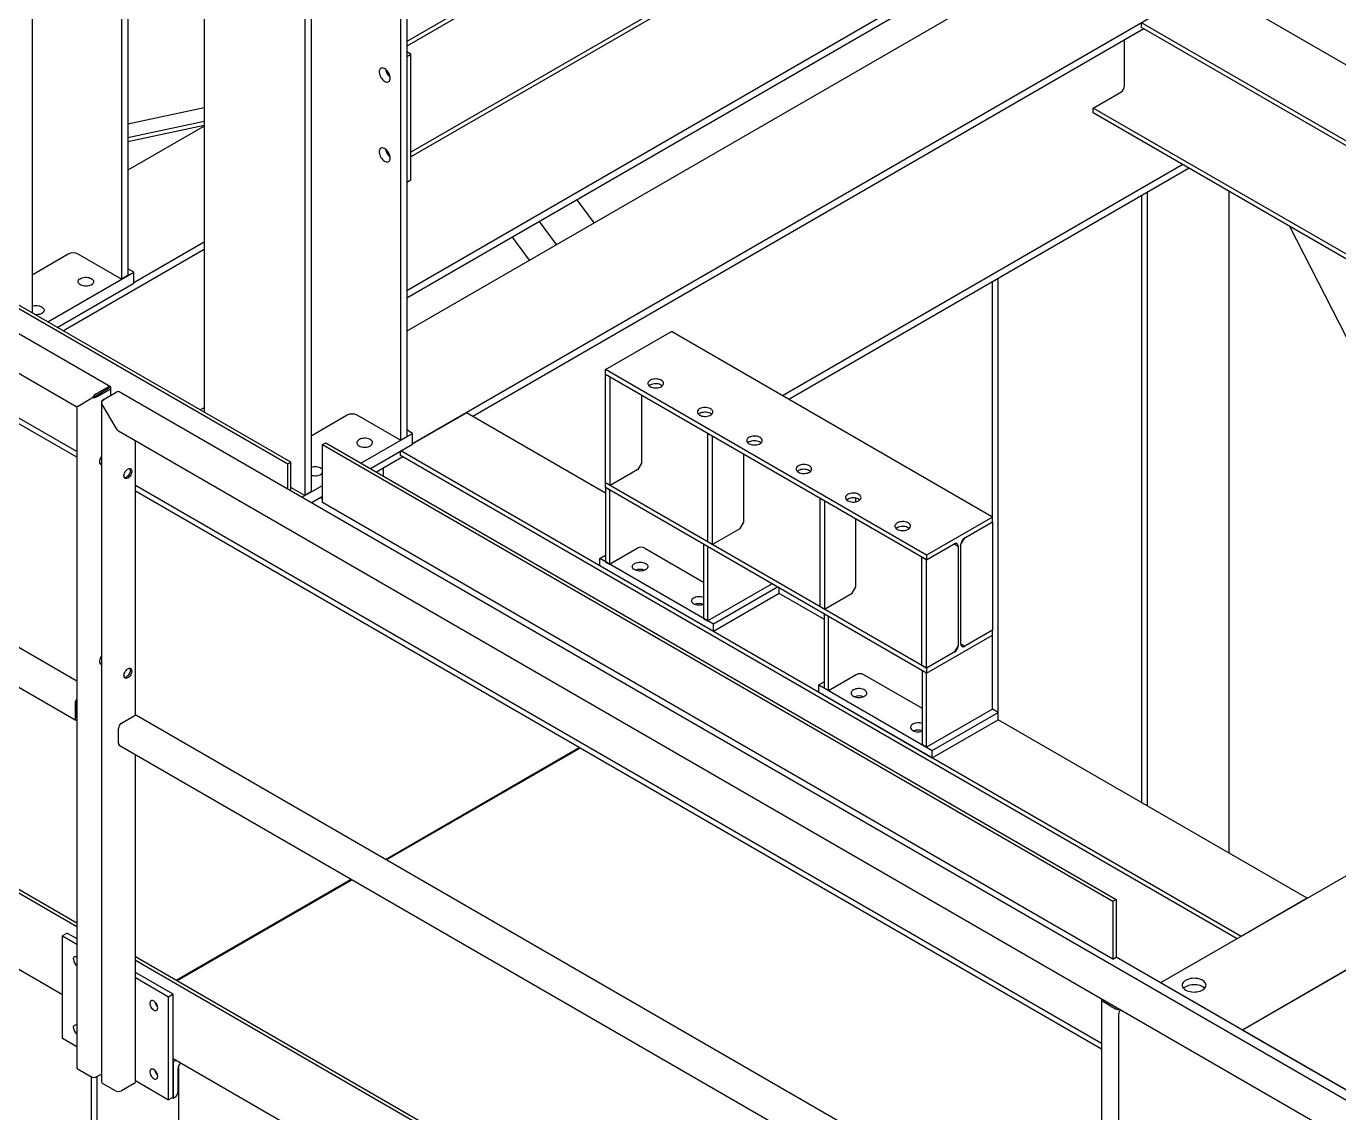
# Model space of a CAD drawing. Header units: millimetres. Extents: x 1293 to 41893, y 1011 to 26911.
# Drawn here: x 33650 to 35529, y 12776 to 14331 of the extents above; entities that cross this region are included whole.
import ezdxf

# ---------------------------------------------------------------- set-up
doc = ezdxf.new("R2010")
doc.units = ezdxf.units.MM
doc.header["$LTSCALE"] = 50
doc.layers.add('PASILLOS', color=2, linetype='Continuous')

msp = doc.modelspace()

# ---------------------------------------------------------------- linework, layer by layer
at = {"color": 7, "linetype": 'Continuous', "lineweight": 25}
for p, q in [((35300.4627838, 14947.3929774), (34194.4261557, 14308.8916228)), ((35300.4627838, 14940.5487323), (34194.4261557, 14302.0473778)), ((33658.3381785, 14782.2333838), (33658.3381785, 13920.5613917)), ((35300.4627838, 14785.4125104), (34200.4697973, 14150.4000759)), ((35300.4627838, 14778.5682653), (34200.4697973, 14143.5558308)), ((33786.358447, 14708.3288559), (33786.358447, 13968.6401407)), ((33795.2679925, 14703.1854848), (33795.2679925, 13973.7835118)), ((33904.5434881, 14639.0652456), (33904.5434881, 13778.4300918)), ((34048.5867963, 14555.9108138), (34048.5867963, 13659.1631389)), ((34185.5166102, 14494.0915948), (34185.5166102, 13738.2110379)), ((34194.4261557, 14499.2349659), (34194.4261557, 13743.354409)), ((35180.148565, 14463.3694531), (34194.4261557, 13894.3240186)), ((35056.3444999, 14449.7992296), (34194.4261557, 13952.2243606)), ((35056.3444999, 14439.1180592), (34194.4261557, 13941.5431903)), ((34057.4963417, 14422.2426549), (34057.4963417, 13664.30651)), ((35323.8387526, 14380.3222206), (34202.9269934, 13733.2336356)), ((35539.6275965, 14275.0784346), (35341.1391014, 14389.6634038)), ((35246.2868163, 14328.7081956), (35246.2868163, 14335.5524407)), ((36449.81261, 13640.7717889), (35246.2868163, 14335.5524407)), ((33722.3270671, 13721.9999245), (32671.1007929, 14328.8599352)), ((35249.6100512, 14326.789733), (34289.1705011, 13772.3397825)), ((36443.8846775, 13637.3496663), (35246.2868163, 14328.7081956)), ((35222.1299274, 14245.7887726), (35222.1299274, 14310.9257952)), ((34200.4697973, 14290.5808758), (34194.4261557, 14294.0697959)), ((34194.4261557, 14287.0919558), (34200.4697973, 14290.5808758)), ((34200.4697973, 14110.9418972), (34200.4697973, 14290.5808758)), ((35177.0490417, 14213.5420902), (35216.7417737, 14236.4562167)), ((34028.8352618, 13706.6779781), (33166.1649887, 14204.6869263)), ((33795.2679925, 14191.1412291), (33904.5434881, 14214.3178886)), ((36309.5182094, 13559.7815554), (35177.0490417, 14213.5420902)), ((35177.0490417, 14206.6978452), (35177.0490417, 14213.5420902)), ((36303.590277, 13556.3594328), (35177.0490417, 14206.6978452)), ((34024.3451337, 13704.0858824), (33161.6748607, 14202.0948306)), ((33795.2679925, 14171.4640221), (33904.5434881, 14194.6406816)), ((33795.2679925, 14165.8979163), (33904.5434881, 14189.0745758)), ((33904.5434881, 14187.8325317), (33795.2679925, 14124.7491309)), ((35305.296689, 14132.6620542), (34732.3113846, 13801.8846787)), ((34194.4261557, 14107.4529772), (34200.4697973, 14110.9418972)), ((35314.5478563, 14127.321469), (34741.5625518, 13796.5440935)), ((35254.1735318, 14092.4681134), (35254.1735318, 13215.2553908)), ((35371.2760717, 14094.5729674), (35371.2760717, 13147.6535335)), ((34462.7863823, 14049.2450799), (34438.4961474, 14082.4417974)), ((35246.2709064, 14087.9060249), (35246.2709064, 13219.8174793)), ((34408.9048456, 14018.1399308), (34384.6146107, 14051.3366483)), ((35755.2653672, 13464.1797859), (35458.5320885, 14044.201141)), ((33904.5434881, 14021.8347196), (33803.7688302, 13963.6587479)), ((34370.1340723, 13995.7580398), (34345.8438373, 14028.9547573)), ((33709.9364674, 14004.462904), (33658.3381785, 13974.6758459)), ((33904.5434881, 14011.1535492), (33702.9772218, 13894.7918205)), ((33786.358447, 13968.6401407), (33724.3048772, 14004.462904)), ((33680.8096203, 13907.5889044), (33803.7688302, 13978.5717454)), ((33803.7688302, 13978.5717454), (33795.2679925, 13983.4791745)), ((33803.7688302, 13963.0166429), (33803.7688302, 13978.5717454)), ((33694.282194, 13899.8113532), (33803.7688302, 13963.0166429)), ((33795.2679925, 13973.7835118), (33786.358447, 13968.6401407)), ((35032.5408108, 13964.5222669), (35032.5408108, 13628.5659202)), ((35040.4434362, 13969.0843555), (35040.4434362, 13349.009217)), ((34478.9674248, 13839.2690119), (34573.260114, 13893.7030228)), ((35032.8795218, 13628.3703864), (34573.260114, 13893.7030228)), ((34938.5868325, 13573.9363756), (34478.9674248, 13839.2690119)), ((34478.9674248, 13832.4247669), (34478.9674248, 13839.2690119)), ((34938.5868325, 13567.0921305), (34478.9674248, 13832.4247669)), ((34485.7026168, 13828.5366232), (34478.9674248, 13832.4247669)), ((34478.9674248, 13677.2885449), (34478.9674248, 13832.4247669)), ((34485.7026168, 13673.4004013), (34485.7026168, 13828.5366232)), ((34530.7835026, 13802.5119818), (34530.7835026, 13705.6470837)), ((33904.5434881, 13784.8786587), (33898.9582602, 13781.6543752)), ((34109.0946306, 13774.0338012), (34057.4963417, 13744.2467431)), ((34185.5166102, 13738.2110379), (34123.4630404, 13774.0338012)), ((34202.9269934, 13733.2336356), (34279.9193338, 13777.6803677)), ((34478.9674248, 13662.7723507), (34279.9193338, 13777.6803677)), ((34202.9269934, 13748.1426426), (34194.4261557, 13753.0500717)), ((36659.7321072, 13761.9557352), (35273.5256302, 12961.7157696)), ((34074.025042, 13731.9490748), (34078.51517, 13734.5411706)), ((34078.51517, 13734.5411706), (35209.8860199, 13081.4146811)), ((34128.940585, 13705.4311981), (34202.9269934, 13748.1426426)), ((34194.4261557, 13743.354409), (34185.5166102, 13738.2110379)), ((34202.9269934, 13732.5875401), (34202.9269934, 13748.1426426)), ((34631.9011865, 13744.1379854), (34625.1659944, 13748.0261291)), ((34625.1659944, 13748.0261291), (34625.1659944, 13592.8899071)), ((34631.9011865, 13744.1379854), (34631.9011865, 13589.0017635)), ((34074.025042, 13648.9885283), (34074.025042, 13731.9490748)), ((34074.025042, 13731.9490748), (35205.3958919, 13078.8225854)), ((34142.4131586, 13697.6536469), (34202.9269934, 13732.5875401)), ((34185.6266446, 13716.4021118), (34185.6266446, 13722.6002613)), ((35383.2245058, 13025.0435825), (34185.6266446, 13716.4021118)), ((35389.1524382, 13028.465705), (34186.1862403, 13722.9233091)), ((34676.9820722, 13621.2484459), (34676.9820722, 13718.1133441)), ((34028.8352618, 13706.6779781), (34024.3451337, 13704.0858824)), ((34024.3451337, 13668.1966881), (34024.3451337, 13704.0858824)), ((34028.8352618, 13665.6045924), (34028.8352618, 13706.6779781)), ((34188.9498794, 13714.4836491), (34151.1047301, 13692.6361095)), ((34161.4697556, 13686.6525076), (34161.4697556, 13698.6197113)), ((34525.3953489, 13696.3145278), (34485.7026168, 13673.4004013)), ((34530.7835026, 13705.6470837), (34525.3953489, 13696.3145278)), ((34938.5868325, 13411.9559086), (34478.9674248, 13677.2885449)), ((34478.9674248, 13670.4442998), (34478.9674248, 13677.2885449)), ((34485.7026168, 13673.4004013), (34478.9674248, 13677.2885449)), ((36776.834647, 13694.3538779), (35390.62817, 12894.1139123)), ((35189.0231554, 12875.2942953), (33806.2437364, 13673.5558625)), ((34048.5867963, 13659.1631389), (34028.8352618, 13670.565457)), ((34044.3933335, 13656.6231088), (34074.025042, 13673.72913)), ((34057.4963417, 13664.30651), (34048.5867963, 13659.1631389)), ((34938.5868325, 13405.1116635), (34478.9674248, 13670.4442998)), ((34484.8943938, 13667.0227334), (34478.9674248, 13670.4442998)), ((34478.9674248, 13670.4442998), (34478.9674248, 13564.2743973)), ((34484.8943938, 13667.0227334), (34484.8943938, 13560.8528309)), ((34057.8659071, 13648.8455575), (34074.025042, 13658.1740275)), ((34074.025042, 13654.1727198), (34070.5594324, 13656.1733737)), ((35205.3958919, 12995.8620389), (34074.025042, 13648.9885283)), ((34785.6530708, 13655.3789119), (34785.6530708, 13500.24269)), ((34785.6530708, 13655.3789119), (34792.3882629, 13651.4907683)), ((34792.3882629, 13651.4907683), (34792.3882629, 13496.3545464)), ((34837.4691486, 13650.2250138), (34837.4691486, 13655.4525983)), ((34671.5939185, 13611.91589), (34676.9820722, 13621.2484459)), ((34837.4691486, 13528.6012287), (34837.4691486, 13625.4661269)), ((35032.8795218, 13628.3703864), (34938.5868325, 13573.9363756)), ((34993.1867897, 13598.6120149), (35032.8795218, 13621.5261414)), ((35032.8795218, 13621.5261414), (35032.8795218, 13628.3703864)), ((35032.8795218, 13621.5261414), (35032.8795218, 13466.3899194)), ((34631.9011865, 13589.0017635), (34671.5939185, 13611.91589)), ((34484.8943938, 13560.8528309), (34524.5871258, 13583.7669574)), ((34535.3634332, 13583.7669574), (34619.2390254, 13535.3466087)), ((34625.1659944, 13586.0456621), (34619.2390254, 13589.4672284)), ((34619.2390254, 13589.4672284), (34619.2390254, 13483.2973259)), ((34631.9011865, 13589.0017635), (34625.1659944, 13592.8899071)), ((34625.1659944, 13586.0456621), (34625.1659944, 13479.8757595)), ((34938.5868325, 13567.0921305), (34978.2795646, 13590.006257)), ((34978.2795646, 13590.006257), (34983.6677183, 13586.8947309)), ((34983.6677183, 13586.8947309), (34983.6677183, 13444.2025909)), ((34987.7986361, 13589.279459), (34993.1867897, 13598.6120149)), ((34987.7986361, 13446.587319), (34987.7986361, 13589.279459)), ((34470.7494297, 13569.0185448), (34478.9674248, 13573.7626924)), ((34633.3839894, 13475.131612), (34470.7494297, 13569.0185448)), ((34470.7494297, 13558.6484765), (34470.7494297, 13569.0185448)), ((34931.8516404, 13415.8440522), (34931.8516404, 13570.9802741)), ((34931.8516404, 13570.9802741), (34938.5868325, 13567.0921305)), ((34938.5868325, 13573.9363756), (34938.5868325, 13567.0921305)), ((34938.5868325, 13411.9559086), (34938.5868325, 13567.0921305)), ((34633.3839894, 13464.7615437), (34470.7494297, 13558.6484765)), ((34478.9674248, 13564.2743973), (34484.8943938, 13560.8528309)), ((34625.1659944, 13479.8757595), (34717.1217907, 13532.9607108)), ((34725.3397857, 13528.2165633), (34633.3839894, 13475.131612)), ((34727.6766787, 13519.1955545), (34727.6766787, 13526.8675037)), ((34832.0809949, 13519.2686728), (34837.4691486, 13528.6012287)), ((34727.6766787, 13519.1955545), (34633.3839894, 13464.7615437)), ((34792.3882629, 13481.8383522), (34727.6766787, 13519.1955545)), ((34792.3882629, 13496.3545464), (34832.0809949, 13519.2686728)), ((34785.6530708, 13500.24269), (34792.3882629, 13496.3545464)), ((34798.3152319, 13486.0887349), (34792.3882629, 13489.5103013)), ((34792.3882629, 13383.3403988), (34792.3882629, 13489.5103013)), ((34619.2390254, 13483.2973259), (34625.1659944, 13479.8757595)), ((34633.3839894, 13464.7615437), (34633.3839894, 13475.131612)), ((34798.3152319, 13379.9188324), (34798.3152319, 13486.0887349)), ((34938.5868325, 13405.1116635), (35032.8795218, 13459.5456743)), ((35032.8795218, 13466.3899194), (34993.1867897, 13443.475793)), ((35032.8795218, 13459.5456743), (35032.8795218, 13466.3899194)), ((35032.8795218, 13353.3757718), (35032.8795218, 13459.5456743)), ((34978.2795646, 13434.8700351), (34938.5868325, 13411.9559086)), ((34983.6677183, 13444.2025909), (34978.2795646, 13434.8700351)), ((34993.1867897, 13443.475793), (34987.7986361, 13446.587319)), ((34987.7986361, 13446.5863078), (34993.1867897, 13443.475793)), ((34931.8516404, 13415.8440522), (34938.5868325, 13411.9559086)), ((34838.007964, 13402.8329588), (34798.3152319, 13379.9188324)), ((34932.6598635, 13354.4126101), (34848.7842713, 13402.8329588)), ((34938.5868325, 13405.1116635), (34932.6598635, 13408.5332299)), ((34932.6598635, 13302.3633274), (34932.6598635, 13408.5332299)), ((34938.5868325, 13411.9559086), (34938.5868325, 13405.1116635)), ((34938.5868325, 13298.941761), (34938.5868325, 13405.1116635)), ((34792.3882629, 13392.8286938), (34784.1702679, 13388.0845463)), ((34784.1702679, 13388.0845463), (34946.8048275, 13294.1976134)), ((34784.1702679, 13377.714478), (34784.1702679, 13388.0845463)), ((34784.1702679, 13377.714478), (34946.8048275, 13283.8275451)), ((34798.3152319, 13379.9188324), (34792.3882629, 13383.3403988)), ((35032.8795218, 13353.3757718), (34938.5868325, 13298.941761)), ((34946.8048275, 13294.1976134), (35041.0975168, 13348.6316243)), ((35041.0975168, 13348.6316243), (35032.8795218, 13353.3757718)), ((35041.0975168, 13338.261556), (35041.0975168, 13348.6316243)), ((34946.8048275, 13283.8275451), (35041.0975168, 13338.261556)), ((35483.4451275, 13082.8997159), (35041.0975168, 13338.261556)), ((34938.5868325, 13298.941761), (34932.6598635, 13302.3633274)), ((34441.9639399, 13297.4367406), (34441.3995417, 13297.7625607)), ((34946.8048275, 13283.8275451), (34946.8048275, 13294.1976134)), ((35205.3958919, 13078.8225854), (35209.8860199, 13081.4146811)), ((35205.3958919, 13078.8225854), (35205.3958919, 12995.8620389)), ((35209.8860199, 13081.4146811), (35209.8860199, 12998.4541346)), ((35483.4451275, 13082.8997159), (35389.1524382, 13028.465705)), ((35205.3958919, 12995.8620389), (35209.8860199, 12998.4541346)), ((37970.9201791, 11404.5430419), (35209.8860199, 12998.4541346)), ((35553.2627297, 12988.0008452), (35390.62817, 12894.1139123)), ((35390.62817, 12894.1139123), (35273.5256302, 12961.7157696)), ((35390.62817, 12894.1139123), (36475.6071582, 12267.7688745)), ((33867.9670548, 12843.3605436), (33867.9670548, 12125.9712754)), ((33742.9618896, 12827.4893229), (33742.9618896, 11968.8225791)), ((33750.864515, 12827.6569964), (33750.864515, 11964.2604905))]:
    msp.add_line(p, q, dxfattribs=at)
at = {"color": 7, "linetype": 'Continuous', "lineweight": 25, "flags": 128}
for points in [[(34170.8501549, 14256.240096), (34170.7238781, 14257.9331854), (34170.3491061, 14259.7176536), (34169.7378846, 14261.5361464), (34168.9098586, 14263.330216), (34167.8916417, 14265.0421995), (34166.71596, 14266.6170722), (34165.4206011, 14268.0042166), (34164.0471988, 14269.1590486), (34162.6398954, 14270.044451), (34161.2439227, 14270.6319662), (34159.9041485, 14270.902711), (34158.6636343, 14270.8479835), (34157.5622512, 14270.4695426), (34156.6353985, 14269.7795518), (34155.912866, 14268.8001878), (34155.4178766, 14267.5629284), (34155.1663396, 14266.1075399), (34155.1663396, 14264.4807998), (34155.4178766, 14262.7349929), (34155.912866, 14260.9262308), (34156.6353985, 14259.1126486), (34157.5622512, 14257.3525364), (34158.6636343, 14255.7024656), (34159.9041485, 14254.2154709), (34161.2439227, 14252.9393454), (34162.6398954, 14251.9151049), (34164.0471988, 14251.1756693), (34165.4206011, 14250.7448048), (34166.71596, 14250.6363596), (34167.8916417, 14250.8538192), (34168.9098586, 14251.3901943), (34169.7378846, 14252.2282455), (34170.3491061, 14253.341037), (34170.7238781, 14254.6928028), (34170.8501549, 14256.240096)], [(34170.8501549, 14141.9243823), (34170.7238781, 14143.6174717), (34170.3491061, 14145.4019399), (34169.7378846, 14147.2204328), (34168.9098586, 14149.0145024), (34167.8916417, 14150.7264858), (34166.71596, 14152.3013586), (34165.4206011, 14153.6885029), (34164.0471988, 14154.8433349), (34162.6398954, 14155.7287373), (34161.2439227, 14156.3162526), (34159.9041485, 14156.5869974), (34158.6636343, 14156.5322699), (34157.5622512, 14156.153829), (34156.6353985, 14155.4638381), (34155.912866, 14154.4844742), (34155.4178766, 14153.2472147), (34155.1663396, 14151.7918262), (34155.1663396, 14150.1650861), (34155.4178766, 14148.4192792), (34155.912866, 14146.6105171), (34156.6353985, 14144.796935), (34157.5622512, 14143.0368228), (34158.6636343, 14141.386752), (34159.9041485, 14139.8997572), (34161.2439227, 14138.6236317), (34162.6398954, 14137.5993912), (34164.0471988, 14136.8599557), (34165.4206011, 14136.4290911), (34166.71596, 14136.3206459), (34167.8916417, 14136.5381055), (34168.9098586, 14137.0744807), (34169.7378846, 14137.9125318), (34170.3491061, 14139.0253233), (34170.7238781, 14140.3770891), (34170.8501549, 14141.9243823)], [(33743.0371965, 13969.6371791), (33744.3139705, 13968.754317), (33745.2971541, 13967.7540347), (33745.9551472, 13966.668482), (33746.2668012, 13965.5325496), (33746.2220993, 13964.3827471), (33745.8224784, 13963.2560303), (33745.0807824, 13962.1886127), (33744.0208502, 13961.2148019), (33742.6767489, 13960.3658972), (33741.0916789, 13959.6691829), (33739.3165857, 13959.1470521), (33737.4085223, 13958.8162864), (33735.4288154, 13958.6875169), (33733.4410944, 13958.7648825), (33731.5092463, 13959.0458964), (33729.6953623, 13959.5215267), (33728.0577421, 13960.1764863), (33726.6490202, 13960.9897242), (33725.5144741, 13961.9351022), (33724.6905689, 13962.9822351), (33724.2037857, 13964.0974673), (33724.0697701, 13965.2449542), (33724.2928295, 13966.3878146), (33724.8657946, 13967.4893162), (33725.7702497, 13968.5140557), (33726.9771251, 13969.4290971), (33728.4476305, 13970.2050303), (33730.134503, 13970.8169161), (33731.9835249, 13971.2450881), (33733.9352672, 13971.4757844), (33735.9269992, 13971.5015902), (33737.8947052, 13971.3216762), (33739.7751413, 13970.9418249), (33741.5078688, 13970.374245), (33743.0371965, 13969.6371791)], [(33672.3265184, 13928.8167735), (33673.6032924, 13927.9339114), (33674.586476, 13926.9336291), (33675.2444691, 13925.8480764), (33675.5561231, 13924.712144), (33675.5114212, 13923.5623415), (33675.1118002, 13922.4356247), (33674.3701043, 13921.3682071), (33673.3101721, 13920.3943964), (33671.9660707, 13919.5454916), (33670.3810007, 13918.8487773), (33668.6059076, 13918.3266465), (33666.6978442, 13917.9958808), (33664.7181373, 13917.8671113), (33662.8962888, 13917.9300506)], [(34543.0047826, 13815.0063834), (34544.5341103, 13814.2693174), (34546.2668378, 13813.7017376), (34548.147274, 13813.3218863), (34550.1149799, 13813.1419723), (34552.106712, 13813.1677781), (34554.0584543, 13813.3984744), (34555.9074762, 13813.8266463), (34557.5943486, 13814.4385322), (34559.0648541, 13815.2144654), (34560.2717294, 13816.1295068), (34561.1761845, 13817.1542463), (34561.7491496, 13818.2557478), (34561.972209, 13819.3986083), (34561.8381934, 13820.5460952), (34561.3514102, 13821.6613273), (34560.5275051, 13822.7084603), (34559.3929589, 13823.6538383), (34557.984237, 13824.4670762), (34556.3466168, 13825.1220357), (34554.5327328, 13825.597666), (34552.6008847, 13825.87868), (34550.6131637, 13825.9560455), (34548.6334568, 13825.8272761), (34546.7253935, 13825.4965104), (34544.9503003, 13824.9743796), (34543.3652303, 13824.2776653), (34542.0211289, 13823.4287605), (34540.9611967, 13822.4549498), (34540.2195008, 13821.3875322), (34539.8198798, 13820.2608153), (34539.7751779, 13819.1110129), (34540.0868319, 13817.9750804), (34540.744825, 13816.8895278), (34541.7280087, 13815.8892454), (34543.0047826, 13815.0063834)], [(34560.2623488, 13816.1199532), (34559.3929589, 13816.8095932), (34557.984237, 13817.6228311), (34556.3466168, 13818.2777906), (34554.5327328, 13818.753421), (34552.6008847, 13819.0344349), (34550.6131637, 13819.1118004), (34548.6334568, 13818.983031), (34546.7253935, 13818.6522653), (34544.9503003, 13818.1301345), (34543.3652303, 13817.4334202), (34542.0211289, 13816.5845154), (34541.4626626, 13816.1199513)], [(34613.7154607, 13774.1859778), (34615.2447884, 13773.4489119), (34616.977516, 13772.881332), (34618.8579521, 13772.5014807), (34620.825658, 13772.3215667), (34622.8173901, 13772.3473725), (34624.7691324, 13772.5780688), (34626.6181543, 13773.0062407), (34628.3050267, 13773.6181266), (34629.7755322, 13774.3940598), (34630.9824075, 13775.3091012), (34631.8868627, 13776.3338407), (34632.4598277, 13777.4353422), (34632.6828871, 13778.5782027), (34632.5488715, 13779.7256896), (34632.0620884, 13780.8409218), (34631.2381832, 13781.8880547), (34630.103637, 13782.8334327), (34628.6949151, 13783.6466706), (34627.0572949, 13784.3016301), (34625.2434109, 13784.7772605), (34623.3115628, 13785.0582744), (34621.3238419, 13785.1356399), (34619.344135, 13785.0068705), (34617.4360716, 13784.6761048), (34615.6609784, 13784.153974), (34614.0759084, 13783.4572597), (34612.731807, 13782.6083549), (34611.6718748, 13781.6345442), (34610.9301789, 13780.5671266), (34610.5305579, 13779.4404097), (34610.485856, 13778.2906073), (34610.7975101, 13777.1546748), (34611.4555031, 13776.0691222), (34612.4386868, 13775.0688398), (34613.7154607, 13774.1859778)], [(34630.9719965, 13775.3004909), (34630.103637, 13775.9891876), (34628.6949151, 13776.8024255), (34627.0572949, 13777.457385), (34625.2434109, 13777.9330154), (34623.3115628, 13778.2140293), (34621.3238419, 13778.2913949), (34619.344135, 13778.1626254), (34617.4360716, 13777.8318597), (34615.6609784, 13777.3097289), (34614.0759084, 13776.6130146), (34612.731807, 13775.7641098), (34612.1743753, 13775.3004928)], [(34126.4799115, 13730.1357412), (34128.0092392, 13729.3986752), (34129.7419667, 13728.8310954), (34131.6224028, 13728.4512441), (34133.5901088, 13728.2713301), (34135.5818409, 13728.2971359), (34137.5335831, 13728.5278322), (34139.382605, 13728.9560041), (34141.0694775, 13729.56789), (34142.539983, 13730.3438232), (34143.7468583, 13731.2588646), (34144.6513134, 13732.2836041), (34145.2242785, 13733.3851056), (34145.4473379, 13734.5279661), (34145.3133223, 13735.675453), (34144.8265391, 13736.7906851), (34144.002634, 13737.8378181), (34142.8680878, 13738.7831961), (34141.4593659, 13739.596434), (34139.8217457, 13740.2513935), (34138.0078617, 13740.7270238), (34136.0760136, 13741.0080378), (34134.0882926, 13741.0854033), (34132.1085857, 13740.9566339), (34130.2005223, 13740.6258682), (34128.4254292, 13740.1037374), (34126.8403592, 13739.4070231), (34125.4962578, 13738.5581183), (34124.4363256, 13737.5843076), (34123.6946297, 13736.51689), (34123.2950087, 13735.3901731), (34123.2503068, 13734.2403707), (34123.5619608, 13733.1044382), (34124.2199539, 13732.0188856), (34125.2031375, 13731.0186032), (34126.4799115, 13730.1357412)], [(34684.4261389, 13733.3655722), (34685.9554665, 13732.6285063), (34687.6881941, 13732.0609264), (34689.5686302, 13731.6810751), (34691.5363361, 13731.5011611), (34693.5280682, 13731.5269669), (34695.4798105, 13731.7576632), (34697.3288324, 13732.1858352), (34699.0157048, 13732.797721), (34700.4862103, 13733.5736542), (34701.6930856, 13734.4886956), (34702.5975408, 13735.5134351), (34703.1705058, 13736.6149366), (34703.3935652, 13737.7577971), (34703.2595497, 13738.905284), (34702.7727665, 13740.0205162), (34701.9488613, 13741.0676491), (34700.8143151, 13742.0130271), (34699.4055932, 13742.826265), (34697.767973, 13743.4812245), (34695.954089, 13743.9568549), (34694.022241, 13744.2378688), (34692.03452, 13744.3152344), (34690.0548131, 13744.1864649), (34688.1467497, 13743.8556992), (34686.3716565, 13743.3335684), (34684.7865865, 13742.6368541), (34683.4424852, 13741.7879493), (34682.382553, 13740.8141386), (34681.640857, 13739.746721), (34681.241236, 13738.6200041), (34681.1965342, 13737.4702017), (34681.5081882, 13736.3342692), (34682.1661812, 13735.2487166), (34683.1493649, 13734.2484343), (34684.4261389, 13733.3655722)], [(34701.6836896, 13734.4791562), (34700.8143151, 13735.168782), (34699.4055932, 13735.9820199), (34697.767973, 13736.6369794), (34695.954089, 13737.1126098), (34694.022241, 13737.3936237), (34692.03452, 13737.4709893), (34690.0548131, 13737.3422198), (34688.1467497, 13737.0114541), (34686.3716565, 13736.4893233), (34684.7865865, 13735.792609), (34683.4424852, 13734.9437043), (34682.8840343, 13734.4791543)], [(34074.025042, 13696.1145517), (34073.2919558, 13697.0174125), (34072.1574097, 13697.9627905), (34070.7486878, 13698.7760284), (34069.1110676, 13699.4309879), (34067.2971836, 13699.9066183), (34065.3653355, 13700.1876322), (34063.3776145, 13700.2649977), (34061.3979076, 13700.1362283), (34059.4898442, 13699.8054626), (34057.714751, 13699.2833318), (34057.4963417, 13699.2020356)], [(34755.136817, 13692.5451666), (34756.6661447, 13691.8081007), (34758.3988722, 13691.2405208), (34760.2793083, 13690.8606695), (34762.2470143, 13690.6807555), (34764.2387463, 13690.7065613), (34766.1904886, 13690.9372576), (34768.0395105, 13691.3654296), (34769.7263829, 13691.9773154), (34771.1968884, 13692.7532486), (34772.4037637, 13693.66829), (34773.3082189, 13694.6930295), (34773.881184, 13695.7945311), (34774.1042433, 13696.9373915), (34773.9702278, 13698.0848784), (34773.4834446, 13699.2001106), (34772.6595394, 13700.2472435), (34771.5249933, 13701.1926215), (34770.1162713, 13702.0058594), (34768.4786512, 13702.6608189), (34766.6647672, 13703.1364493), (34764.7329191, 13703.4174632), (34762.7451981, 13703.4948288), (34760.7654912, 13703.3660593), (34758.8574278, 13703.0352936), (34757.0823346, 13702.5131628), (34755.4972646, 13701.8164485), (34754.1531633, 13700.9675437), (34753.0932311, 13699.993733), (34752.3515351, 13698.9263154), (34751.9519142, 13697.7995986), (34751.9072123, 13696.6497961), (34752.2188663, 13695.5138637), (34752.8768593, 13694.428311), (34753.860043, 13693.4280287), (34755.136817, 13692.5451666)], [(34772.3936161, 13693.6594386), (34771.5249933, 13694.3483764), (34770.1162713, 13695.1616143), (34768.4786512, 13695.8165739), (34766.6647672, 13696.2922042), (34764.7329191, 13696.5732181), (34762.7451981, 13696.6505837), (34760.7654912, 13696.5218142), (34758.8574278, 13696.1910485), (34757.0823346, 13695.6689177), (34755.4972646, 13694.9722034), (34754.1531633, 13694.1232987), (34753.5954671, 13693.6594396)], [(34057.4963417, 13688.5009707), (34059.0312886, 13688.0106898), (34060.9117247, 13687.6308385), (34062.8794307, 13687.4509245), (34064.8711627, 13687.4767303), (34066.822905, 13687.7074266), (34068.6719269, 13688.1355985), (34070.3587994, 13688.7474844), (34071.8293049, 13689.5234176), (34073.0361802, 13690.438459), (34073.9406353, 13691.4631985), (34074.025042, 13691.5884546)], [(34825.8474951, 13651.724761), (34827.3768228, 13650.9876951), (34829.1095503, 13650.4201152), (34830.9899864, 13650.0402639), (34832.9576924, 13649.8603499), (34834.9494244, 13649.8861557), (34836.9011667, 13650.116852), (34838.7501886, 13650.545024), (34840.4370611, 13651.1569098), (34841.9075666, 13651.932843), (34843.1144419, 13652.8478844), (34844.018897, 13653.8726239), (34844.5918621, 13654.9741255), (34844.8149215, 13656.1169859), (34844.6809059, 13657.2644728), (34844.1941227, 13658.379705), (34843.3702175, 13659.4268379), (34842.2356714, 13660.3722159), (34840.8269495, 13661.1854538), (34839.1893293, 13661.8404134), (34837.3754453, 13662.3160437), (34835.4435972, 13662.5970576), (34833.4558762, 13662.6744232), (34831.4761693, 13662.5456537), (34829.5681059, 13662.214888), (34827.7930128, 13661.6927572), (34826.2079428, 13660.9960429), (34824.8638414, 13660.1471382), (34823.8039092, 13659.1733274), (34823.0622133, 13658.1059098), (34822.6625923, 13656.979193), (34822.6178904, 13655.8293905), (34822.9295444, 13654.6934581), (34823.5875375, 13653.6079054), (34824.5707211, 13652.6076231), (34825.8474951, 13651.724761)], [(34843.1040538, 13652.8392531), (34842.2356714, 13653.5279709), (34840.8269495, 13654.3412087), (34839.1893293, 13654.9961683), (34837.3754453, 13655.4717986), (34835.4435972, 13655.7528125), (34833.4558762, 13655.8301781), (34831.4761693, 13655.7014086), (34829.5681059, 13655.370643), (34827.7930128, 13654.8485121), (34826.2079428, 13654.1517978), (34824.8638414, 13653.3028931), (34824.3063866, 13652.8392549)], [(34896.5581732, 13610.9043554), (34898.0875009, 13610.1672895), (34899.8202284, 13609.5997096), (34901.7006646, 13609.2198583), (34903.6683705, 13609.0399443), (34905.6601026, 13609.0657501), (34907.6118448, 13609.2964464), (34909.4608668, 13609.7246184), (34911.1477392, 13610.3365042), (34912.6182447, 13611.1124374), (34913.82512, 13612.0274788), (34914.7295751, 13613.0522183), (34915.3025402, 13614.1537199), (34915.5255996, 13615.2965803), (34915.391584, 13616.4440672), (34914.9048008, 13617.5592994), (34914.0808957, 13618.6064323), (34912.9463495, 13619.5518103), (34911.5376276, 13620.3650482), (34909.9000074, 13621.0200078), (34908.0861234, 13621.4956381), (34906.1542753, 13621.776652), (34904.1665543, 13621.8540176), (34902.1868474, 13621.7252481), (34900.278784, 13621.3944824), (34898.5036909, 13620.8723516), (34896.9186209, 13620.1756373), (34895.5745195, 13619.3267326), (34894.5145873, 13618.3529218), (34893.7728914, 13617.2855042), (34893.3732704, 13616.1587874), (34893.3285685, 13615.0089849), (34893.6402225, 13613.8730525), (34894.2982156, 13612.7874998), (34895.2813993, 13611.7872175), (34896.5581732, 13610.9043554)], [(34913.8149799, 13612.0186205), (34912.9463495, 13612.7075653), (34911.5376276, 13613.5208031), (34909.9000074, 13614.1757627), (34908.0861234, 13614.651393), (34906.1542753, 13614.9324069), (34904.1665543, 13615.0097725), (34902.1868474, 13614.881003), (34900.278784, 13614.5502374), (34898.5036909, 13614.0281065), (34896.9186209, 13613.3313922), (34895.5745195, 13612.4824875), (34895.0168157, 13612.0186214)], [(34536.3601002, 13552.9199974), (34534.8307725, 13552.1829315), (34533.098045, 13551.6153516), (34531.2176089, 13551.2355003), (34529.2499029, 13551.0555863), (34527.2581709, 13551.0813921), (34525.3064286, 13551.3120884), (34523.4574067, 13551.7402604), (34521.7705342, 13552.3521462), (34520.3000287, 13553.1280794), (34519.0931534, 13554.0431208), (34518.1886983, 13555.0678603), (34517.6157332, 13556.1693619), (34517.3926738, 13557.3122223), (34517.5266894, 13558.4597092), (34518.0134726, 13559.5749414), (34518.8373778, 13560.6220743), (34519.9719239, 13561.5674523), (34521.3806458, 13562.3806902), (34523.018266, 13563.0356497), (34524.83215, 13563.5112801), (34526.7639981, 13563.792294), (34528.7517191, 13563.8696596), (34530.731426, 13563.7408901), (34532.6394894, 13563.4101244), (34534.4145825, 13562.8879936), (34535.9996525, 13562.1912793), (34537.3437539, 13561.3423746), (34538.4036861, 13560.3685638), (34539.145382, 13559.3011462), (34539.545003, 13558.1744294), (34539.5897049, 13557.0246269), (34539.2780509, 13555.8886945), (34538.6200578, 13554.8031418), (34537.6368742, 13553.8028595), (34536.3601002, 13552.9199974)], [(34619.2390254, 13503.0295929), (34617.9508587, 13502.6308649), (34616.0704226, 13502.2510136), (34614.1027167, 13502.0710996), (34612.1109846, 13502.0969054), (34610.1592423, 13502.3276017), (34608.3102204, 13502.7557737), (34606.623348, 13503.3676595), (34605.1528425, 13504.1435927), (34603.9459672, 13505.0586341), (34603.041512, 13506.0833736), (34602.468547, 13507.1848751), (34602.2454876, 13508.3277356), (34602.3795032, 13509.4752225), (34602.8662863, 13510.5904547), (34603.6901915, 13511.6375876), (34604.8247377, 13512.5829656), (34606.2334596, 13513.3962035), (34607.8710798, 13514.051163), (34609.6849638, 13514.5267934), (34611.6168118, 13514.8078073), (34613.6045328, 13514.8851729), (34615.5842397, 13514.7564034), (34617.4923031, 13514.4256377), (34619.2390254, 13513.9137636)], [(34834.0654901, 13381.058334), (34832.7887162, 13380.1754719), (34831.8055325, 13379.1751896), (34831.1475394, 13378.0896369), (34830.8358854, 13376.9537045), (34830.8805873, 13375.803902), (34831.2802083, 13374.6771852), (34832.0219042, 13373.6097675), (34833.0818364, 13372.6359568), (34834.4259378, 13371.7870521), (34836.0110078, 13371.0903378), (34837.7861009, 13370.5682069), (34839.6941643, 13370.2374413), (34841.6738712, 13370.1086718), (34843.6615922, 13370.1860374), (34845.5934403, 13370.4670513), (34847.4073243, 13370.9426816), (34849.0449445, 13371.5976412), (34850.4536664, 13372.410879), (34851.5882126, 13373.356257), (34852.4121177, 13374.40339), (34852.8989009, 13375.5186222), (34853.0329165, 13376.666109), (34852.8098571, 13377.8089695), (34852.236892, 13378.9104711), (34851.3324369, 13379.9352105), (34850.1255616, 13380.850252), (34848.6550561, 13381.6261852), (34846.9681836, 13382.238071), (34845.1191617, 13382.666243), (34843.1674195, 13382.8969392), (34841.1756874, 13382.9227451), (34839.2079815, 13382.7428311), (34837.3275453, 13382.3629797), (34835.5948178, 13381.7953999), (34834.0654901, 13381.058334)], [(34918.9183039, 13332.0738473), (34917.6415299, 13331.1909852), (34916.6583462, 13330.1907029), (34916.0003532, 13329.1051502), (34915.6886992, 13327.9692177), (34915.733401, 13326.8194153), (34916.133022, 13325.6926985), (34916.874718, 13324.6252808), (34917.9346502, 13323.6514701), (34919.2787515, 13322.8025654), (34920.8638215, 13322.1058511), (34922.6389147, 13321.5837202), (34924.5469781, 13321.2529545), (34926.526685, 13321.1241851), (34928.514406, 13321.2015506), (34930.446254, 13321.4825646), (34932.260138, 13321.9581949), (34932.6598635, 13322.0955944)], [(35309.5880761, 12951.6706842), (35311.4664222, 12950.7342408), (35313.5609375, 12949.9656588), (35315.8269809, 12949.3813191), (35318.2162557, 12948.9936761), (35320.6778387, 12948.8109915), (35323.1592654, 12948.8371591), (35325.6076486, 12949.0716211), (35327.9708052, 12949.5093803), (35330.1983687, 12950.1411067), (35332.2428624, 12950.9533361), (35334.0607114, 12951.9287573), (35335.6131715, 12953.0465808), (35336.8671547, 12954.2829823), (35337.7959345, 12955.6116098), (35338.3797156, 12957.0041461), (35338.6060557, 12958.4309117), (35338.4701307, 12959.8614974), (35337.9748377, 12961.265413), (35337.130733, 12962.6127363), (35335.9558071, 12963.8747514), (35334.4751017, 12965.0245608), (35332.7201753, 12966.0376583), (35330.7284312, 12966.8924513), (35328.5423199, 12967.5707216), (35326.2084346, 12968.0580129), (35323.7765181, 12968.3439395), (35321.2984024, 12968.4224073), (35318.8269041, 12968.2917439), (35316.4146992, 12967.9547343), (35314.1131994, 12967.4185611), (35311.9714572, 12966.694652), (35310.0351203, 12965.7984359), (35308.3454581, 12964.7490139), (35306.9384831, 12963.5687529), (35305.8441823, 12962.2828078), (35305.0858789, 12960.9185866), (35304.6797348, 12959.505165), (35304.6344063, 12958.0726679), (35304.9508595, 12956.6516263), (35305.6223498, 12955.2723273), (35306.6345654, 12953.9641683), (35307.9659327, 12952.7550303), (35309.5880761, 12951.6706842)], [(35336.6596496, 12954.0474284), (35335.6131715, 12955.0480653), (35334.0607114, 12956.1658888), (35332.2428624, 12957.14131), (35330.1983687, 12957.9535395), (35327.9708052, 12958.5852658), (35325.6076486, 12959.0230251), (35323.1592654, 12959.2574871), (35320.6778387, 12959.2836546), (35318.2162557, 12959.1009701), (35315.8269809, 12958.713327), (35313.5609375, 12958.1289874), (35311.4664222, 12957.3604054), (35309.5880761, 12956.423962)]]:
    msp.add_lwpolyline(points, dxfattribs=at)
at = {"color": 7, "linetype": 'Continuous', "lineweight": 25}
for centre, radius, start, end in [((34181.6742971, 14271.5610754), 17.7196555, 187.9818589286, 232.0127645387), ((34182.591041, 14272.0910366), 18.060173, 192.2253866982, 227.914892277), ((35210.4315807, 14246.3211123), 11.7104526, 302.6054783401, 357.3945215143), ((34181.6742971, 14157.2453617), 17.7196555, 187.9818589015, 232.0127645658), ((34182.591041, 14157.7753229), 18.060173, 192.2253866982, 227.914892277), ((33717.1206723, 13990.5974394), 15.6161426, 62.6096722366, 117.3903277634), ((33664.4057715, 13913.3081492), 17.4142373, 62.9451559416, 110.3911423854), ((34116.2788355, 13760.1683366), 15.6161426, 62.6096722366, 117.3903277634), ((34529.9752795, 13573.3678589), 11.7121069, 62.6096722367, 117.3903277634), ((34980.3829316, 13587.4275761), 3.3277241, 350.7859630096, 129.2032852357), ((34999.4969828, 13588.7471193), 11.7104526, 122.6054783401, 177.3945215144), ((34528.5023761, 13535.756524), 17.7636899, 68.3855101289, 111.6144898711), ((34528.5049981, 13535.7542718), 17.7644616, 68.3978046084, 111.6115607442), ((34613.3722467, 13486.6464125), 17.88679, 70.8528714983, 111.5170548232), ((34613.3746344, 13486.6543936), 17.8779456, 70.8511302908, 111.5271658965), ((34971.9693716, 13444.7349306), 11.7104526, 302.60547834, 357.3945215143), ((34991.0834227, 13446.0544738), 3.3277241, 170.7859630095, 309.2032852357), ((34843.3961176, 13392.4338604), 11.7121069, 62.6096722366, 117.3903277634), ((34841.922921, 13354.8227696), 17.7636111, 68.3842078586, 111.6147444782), ((34841.9232142, 13354.8348963), 17.7521894, 68.3708024632, 111.6291975368), ((34926.8428908, 13316.5419633), 17.4366998, 70.5122603307, 117.0313177947), ((34926.792592, 13305.7225007), 17.8774816, 70.8408410496, 111.5282814527), ((34926.7924213, 13305.7444932), 17.8567065, 70.8170993622, 111.5528269605), ((35315.4499641, 12945.8306255), 12.1070438, 118.958219014, 137.2594514784)]:
    msp.add_arc(centre, radius, start, end, dxfattribs=at)
at = {"layer": 'PASILLOS', "linetype": 'Continuous', "lineweight": 25}
for p, q in [((33770.2655259, 13814.8737236), (30884.4135523, 15480.8406069)), ((30883.5215569, 15424.9713765), (33722.3270671, 13786.1638384)), ((33722.3270671, 13713.8554404), (32671.1007929, 14320.7154511)), ((32316.3946962, 14148.6938737), (33721.0647919, 13337.7950879)), ((33722.3270671, 13393.4505603), (32689.3645902, 13989.7671052)), ((32339.547648, 13846.1872357), (33722.3270671, 13047.9256685)), ((32339.547648, 13841.0030442), (33722.3270671, 13042.741477)), ((33748.8980511, 13803.9961719), (33767.2177736, 13814.5719226)), ((33748.8980511, 13801.5073555), (33767.2177736, 13812.0831062)), ((33751.0533125, 13800.2631495), (33769.373035, 13810.8389002)), ((33770.9507959, 13814.2381341), (33767.2177736, 13812.0831062)), ((33771.1585121, 13802.46665), (33771.1585121, 13813.3273121)), ((33724.1125442, 13787.1951444), (33742.4322667, 13797.7743331)), ((33748.8980511, 13801.5073555), (33745.1650287, 13799.3523275)), ((33757.4122914, 13793.0730433), (33757.4122914, 12820.5713032)), ((33759.1977684, 13795.5614552), (33761.2980799, 13796.7739392)), ((33761.3530299, 13796.8060656), (33779.6727524, 13807.3818163)), ((36668.5724783, 12141.7167342), (33782.7205047, 13807.6836174)), ((33722.3270671, 13786.1638385), (33722.3270671, 12840.8255721)), ((33759.1977684, 13788.095815), (33777.5174909, 13756.3651249)), ((33781.8285093, 13751.814387), (36620.6340195, 12113.006849)), ((33806.2437364, 13344.5596428), (33806.2437364, 13737.7197765)), ((32393.7091666, 13700.2211274), (33701.841509, 12945.0524003)), ((34441.3995417, 13298.7437367), (33806.2437364, 13665.4113784)), ((33719.8020212, 13361.7410492), (33719.8020212, 13340.5861098)), ((33721.9572827, 13362.9852551), (33721.9572827, 13341.8303158)), ((33786.1385368, 13333.4002505), (33804.4582593, 13343.9760012)), ((35189.0231554, 12546.7449311), (33807.5060116, 13344.2778023)), ((33781.8280139, 13304.7792665), (33781.8280139, 13325.9342058)), ((33783.0907845, 13301.9882445), (35187.7608802, 12491.0894587)), ((33806.2437364, 12820.5713032), (33806.2437364, 13288.6223299)), ((34163.8907074, 13138.5412966), (34441.3995417, 13298.7437367)), ((34442.8137553, 13297.9273286), (34165.3049209, 13137.7248885)), ((34441.3995417, 13298.7437367), (34441.3995417, 13297.1109205)), ((35189.0231554, 12867.1498112), (34442.8137553, 13297.9273286)), ((33864.6249474, 12965.7788508), (34115.0552938, 13110.3492125)), ((34116.4695074, 13109.5328043), (33866.039161, 12964.9624427)), ((33708.5767011, 13033.1645939), (33701.841509, 13029.2764503)), ((33701.841509, 13029.2764503), (33722.3270671, 13017.4503893)), ((33701.841509, 12882.2991042), (33701.841509, 13029.2764503)), ((33708.5767011, 13033.1645939), (33722.3270671, 13025.2266766)), ((33806.2437364, 12999.4816065), (35189.0231554, 12201.2200394)), ((33806.2437364, 12994.297415), (35189.0231554, 12196.0358478)), ((33860.4052549, 12945.5158355), (33806.2437364, 12976.7826146)), ((33853.6700628, 12941.6276918), (33806.2437364, 12969.0063273)), ((33860.4052549, 12945.5158355), (33853.6700628, 12941.6276918)), ((33860.4052549, 12798.5384893), (33860.4052549, 12945.5158355)), ((33853.6700628, 12794.6503457), (33853.6700628, 12941.6276918)), ((35189.0231554, 12938.0002944), (35189.0231554, 11994.1199429)), ((35190.8086325, 12935.5118825), (35209.128355, 12924.9361318)), ((35192.963894, 12936.7560885), (35211.2836165, 12926.1803378)), ((35213.4388779, 12916.8691131), (35213.4388779, 12510.1207392)), ((33722.3270671, 12870.4730432), (33701.841509, 12882.2991042)), ((33860.4052549, 12853.5154982), (35189.0231554, 12086.5207102)), ((33864.3509597, 12851.2376913), (33860.4052549, 12848.9598845)), ((33724.1125442, 12838.3371602), (33742.4322667, 12827.7614095)), ((33860.4052549, 12848.9598845), (33860.4052549, 12797.1095429)), ((33867.140447, 12806.1827207), (33867.140447, 12839.8854427)), ((33751.0533125, 12827.7614095), (33757.4122914, 12831.4323698)), ((33777.5174909, 12807.5071406), (33759.1977684, 12818.0828913)), ((33804.4582593, 12818.0828913), (33786.1385368, 12807.5071406)), ((33806.2437364, 12822.0289812), (33853.6700628, 12794.6503457)), ((33860.4052549, 12798.5384893), (33853.6700628, 12794.6503457)), ((33860.4052549, 12797.1095429), (33859.1676169, 12797.8240161)), ((33860.4052549, 12797.1095429), (33862.650319, 12798.4055908))]:
    msp.add_line(p, q, dxfattribs=at)
at = {"layer": 'PASILLOS', "linetype": 'Continuous', "lineweight": 25, "flags": 128}
for points in [[(33757.4122914, 13714.830334), (33757.3195452, 13714.7137435), (33756.3533505, 13713.3078183), (33755.5676368, 13711.7860638), (33754.9991432, 13710.2196355), (33754.674452, 13708.681778), (33754.6087452, 13707.2443997), (33754.8050952, 13705.9747108), (33755.254321, 13704.9320806), (33755.9354172, 13704.1652613), (33756.8165366, 13703.7101085), (33757.4122914, 13703.5971512)], [(33789.685738, 13687.3362691), (33789.8169589, 13688.8053076), (33790.2044857, 13690.3571599), (33790.8301983, 13691.9192631), (33791.6648389, 13693.4185751), (33792.6693807, 13694.7849895), (33793.7968524, 13695.9546144), (33794.9945348, 13696.8727595), (33796.2064254, 13697.4964933), (33797.3758577, 13697.7966507), (33798.4481503, 13697.7591967), (33799.373164, 13697.3858825), (33800.1076461, 13696.694164), (33800.6172532, 13695.7163851), (33800.8781565, 13694.4982657), (33800.8781565, 13693.0967637), (33800.6172532, 13691.5774118), (33800.1076461, 13690.0112531), (33799.373164, 13688.4715196), (33798.4481503, 13687.0302074), (33797.3758577, 13685.7547106), (33796.2064254, 13684.7046702), (33794.9945348, 13683.9291849), (33793.7968524, 13683.4645154), (33792.6693807, 13683.3323892), (33791.6648389, 13683.5389843), (33790.8301983, 13684.0746407), (33790.2044857, 13684.9143116), (33789.8169589, 13686.0187349), (33789.685738, 13687.3362691)], [(33798.0401267, 13697.8145331), (33798.4619917, 13696.9605911), (33798.722895, 13695.7424717), (33798.722895, 13694.3409697), (33798.4619917, 13692.8216177), (33797.9523846, 13691.2554591), (33797.2179025, 13689.7157255), (33796.2928888, 13688.2744133), (33795.2205962, 13686.9989166), (33794.0511639, 13685.9488762), (33792.8392733, 13685.1733908), (33791.641591, 13684.7087213), (33790.5141192, 13684.5765951), (33790.4014079, 13684.5824504)], [(33757.4122914, 13429.0410498), (33757.3195452, 13428.9244594), (33756.3533505, 13427.5185342), (33755.5676368, 13425.9967796), (33754.9991432, 13424.4303514), (33754.674452, 13422.8924939), (33754.6087452, 13421.4551155), (33754.8050952, 13420.1854267), (33755.254321, 13419.1427965), (33755.9354172, 13418.3759772), (33756.8165366, 13417.9208244), (33757.4122914, 13417.8078671)], [(33789.685738, 13401.5469849), (33789.8169589, 13403.0160234), (33790.2044857, 13404.5678758), (33790.8301983, 13406.129979), (33791.6648389, 13407.6292909), (33792.6693807, 13408.9957053), (33793.7968524, 13410.1653303), (33794.9945348, 13411.0834754), (33796.2064254, 13411.7072092), (33797.3758577, 13412.0073665), (33798.4481503, 13411.9699125), (33799.373164, 13411.5965984), (33800.1076461, 13410.9048798), (33800.6172532, 13409.927101), (33800.8781565, 13408.7089816), (33800.8781565, 13407.3074796), (33800.6172532, 13405.7881276), (33800.1076461, 13404.2219689), (33799.373164, 13402.6822354), (33798.4481503, 13401.2409232), (33797.3758577, 13399.9654265), (33796.2064254, 13398.9153861), (33794.9945348, 13398.1399007), (33793.7968524, 13397.6752312), (33792.6693807, 13397.543105), (33791.6648389, 13397.7497002), (33790.8301983, 13398.2853565), (33790.2044857, 13399.1250274), (33789.8169589, 13400.2294507), (33789.685738, 13401.5469849)], [(33798.0401267, 13412.0252489), (33798.4619917, 13411.1713069), (33798.722895, 13409.9531875), (33798.722895, 13408.5516855), (33798.4619917, 13407.0323336), (33797.9523846, 13405.4661749), (33797.2179025, 13403.9264414), (33796.2928888, 13402.4851292), (33795.2205962, 13401.2096324), (33794.0511639, 13400.1595921), (33792.8392733, 13399.3841067), (33791.641591, 13398.9194372), (33790.5141192, 13398.787311), (33790.401408, 13398.7931662)], [(33717.4420524, 12995.774224), (33717.5732732, 12997.0917581), (33717.9608001, 12998.1961814), (33718.5865127, 12999.0358523), (33719.4211533, 12999.5715087), (33720.4256951, 12999.7781038), (33721.5531668, 12999.6459776), (33722.3270671, 12999.3807598)], [(33838.0695195, 12926.1374695), (33837.9382986, 12927.606508), (33837.5507717, 12929.1583603), (33836.9250592, 12930.7204635), (33836.0904186, 12932.2197755), (33835.0858768, 12933.5861899), (33833.958405, 12934.7558148), (33832.7607227, 12935.6739599), (33831.5488321, 12936.2976937), (33830.3793998, 12936.5978511), (33829.3071072, 12936.5603971), (33828.3820935, 12936.1870829), (33827.6476113, 12935.4953644), (33827.1380043, 12934.5175855), (33826.877101, 12933.2994661), (33826.877101, 12931.8979641), (33827.1380043, 12930.3786122), (33827.6476113, 12928.8124535), (33828.3820935, 12927.27272), (33829.3071072, 12925.8314077), (33830.3793998, 12924.555911), (33831.5488321, 12923.5058706), (33832.7607227, 12922.7303853), (33833.958405, 12922.2657158), (33835.0858768, 12922.1335896), (33836.0904186, 12922.3401847), (33836.9250592, 12922.8758411), (33837.5507717, 12923.715512), (33837.9382986, 12924.8199353), (33838.0695195, 12926.1374695)], [(33717.4420524, 12897.7893265), (33717.5732732, 12899.1068607), (33717.9608001, 12900.211284), (33718.5865127, 12901.0509549), (33719.4211533, 12901.5866113), (33720.4256951, 12901.7932064), (33721.5531668, 12901.6610802), (33722.3270671, 12901.3958624)], [(33838.0695195, 12828.152572), (33837.9382986, 12829.6216106), (33837.5507717, 12831.1734629), (33836.9250592, 12832.7355661), (33836.0904186, 12834.234878), (33835.0858768, 12835.6012925), (33833.958405, 12836.7709174), (33832.7607227, 12837.6890625), (33831.5488321, 12838.3127963), (33830.3793998, 12838.6129537), (33829.3071072, 12838.5754996), (33828.3820935, 12838.2021855), (33827.6476113, 12837.510467), (33827.1380043, 12836.5326881), (33826.877101, 12835.3145687), (33826.877101, 12833.9130667), (33827.1380043, 12832.3937147), (33827.6476113, 12830.8275561), (33828.3820935, 12829.2878225), (33829.3071072, 12827.8465103), (33830.3793998, 12826.5710136), (33831.5488321, 12825.5209732), (33832.7607227, 12824.7454879), (33833.958405, 12824.2808184), (33835.0858768, 12824.1486921), (33836.0904186, 12824.3552873), (33836.9250592, 12824.8909437), (33837.5507717, 12825.7306146), (33837.9382986, 12826.8350379), (33838.0695195, 12828.152572)]]:
    msp.add_lwpolyline(points, dxfattribs=at)
at = {"layer": 'PASILLOS', "linetype": 'Continuous', "lineweight": 25}
for centre, radius, start, end in [((33768.913606, 13812.4961919), 2.6803928, 40.5327958604, 129.2481680774), ((33768.4238656, 13813.3452363), 2.6800454, 290.742075199, 19.461001912), ((33753.9439768, 13796.1175859), 9.355933, 122.637970589, 159.7728862143), ((33746.753137, 13808.5742274), 9.3576453, 260.2289030208, 297.3571748449), ((33760.1469379, 13793.0551191), 2.6800454, 110.742075199, 199.4610019122), ((33766.3989556, 13788.9274797), 9.355933, 122.637970589, 159.7728862143), ((33781.459988, 13804.8731695), 3.0801818, 65.8432420496, 125.4672163792), ((33755.5306538, 13709.1407163), 4.3093373, 267.1472856204, 295.8898225909), ((33755.5306538, 13423.3514321), 4.3093373, 267.147285587, 295.8898225935), ((33729.2170333, 13361.2975067), 9.4254539, 136.9699310832, 177.302782238), ((33726.1673121, 13362.8630213), 4.2118035, 155.7527303504, 178.3369438111), ((33722.3942921, 13340.1423648), 2.6299768, 170.2862557115, 268.5352999941), ((33723.6362144, 13341.7080589), 1.683377, 175.8351715916, 218.9503468111), ((33806.2439, 13341.4834606), 3.0661492, 65.6928809538, 125.6175774755), ((33791.1866912, 13325.5083341), 9.3683621, 122.6054783401, 177.3945215143), ((33784.8150655, 13304.4495537), 3.0051935, 173.7011525333, 234.9866670733), ((33729.6871094, 12996.329592), 12.2576448, 182.5968400368, 233.0982203575), ((33846.2816502, 12937.358471), 12.78454, 190.8134514746, 229.1811719928), ((35191.7199629, 12937.9781034), 2.6292145, 151.4509223116, 249.7194673149), ((35193.6970829, 12938.2707726), 1.6828054, 201.0357128821, 244.1705096166), ((35213.2827342, 12929.8879125), 4.2121944, 241.6665320645, 264.254676598), ((35213.4516885, 12933.312756), 9.4265076, 242.7008891851, 283.0303103794), ((35223.99886, 12916.371431), 10.5717033, 136.2800142417, 177.3017000694), ((33729.6871094, 12898.3446946), 12.2576448, 182.5968400368, 233.0982203574), ((33725.3778534, 12841.1298014), 3.0659178, 185.6947992512, 245.6253417063), ((33846.2816502, 12839.3735736), 12.78454, 190.813451532, 229.1811719353), ((33846.3372581, 12839.4061146), 12.8474604, 191.8394249163, 228.2810317252), ((33877.012504, 12839.3987626), 9.884046, 126.6190774525, 177.1776745389), ((33746.7427896, 12836.0806882), 9.3696856, 242.6096722365, 297.3903277635), ((33760.4630776, 12820.8755325), 3.0659178, 185.6947992512, 245.6253417062), ((33803.1929501, 12820.8755325), 3.0659178, 294.3746582932, 354.3052007493), ((33781.8280139, 12815.8264194), 9.3696856, 242.6096722366, 297.3903277633), ((33857.3918248, 12806.6263371), 9.7587105, 302.6054783399, 357.3945215144)]:
    msp.add_arc(centre, radius, start, end, dxfattribs=at)
for centre, major_axis, ratio, start_param, end_param in [((33746.7427896, 13800.262745), (6.096, 3.5197179), 0.0000703729, 1.8325550794, 2.3561538538), ((33746.7427896, 13800.262745), (6.096, 3.5197179), 0.0000703729, 1.83255508, 2.3561538554), ((33763.5082914, 13790.5842269), (-4.3106981, 7.4659436), 0.5773346305, 1.0471569192, 1.5707556948), ((33763.5082914, 13790.5842269), (-4.3106981, 7.4659436), 0.5773346305, 1.0471569192, 1.5707556948), ((33728.4230671, 13789.6835564), (6.096, 3.5197179), 0.0000703729, 2.3561538596, 3.1416332855), ((33728.4230671, 13789.6835564), (6.096, 3.5197179), 0.0000703729, 2.3561538633, 3.1415520251), ((33781.8280139, 13758.8535368), (-4.3106981, 7.4659436), 0.5773346305, 1.5707556948, 2.3562351222), ((33781.8280139, 13758.8535368), (-4.3106981, 7.4659436), 0.5773346305, 1.5707556948, 2.3562351222)]:
    msp.add_ellipse(centre, major_axis=major_axis, ratio=ratio, start_param=start_param, end_param=end_param, dxfattribs=at)

doc.saveas('drawing.dxf')
